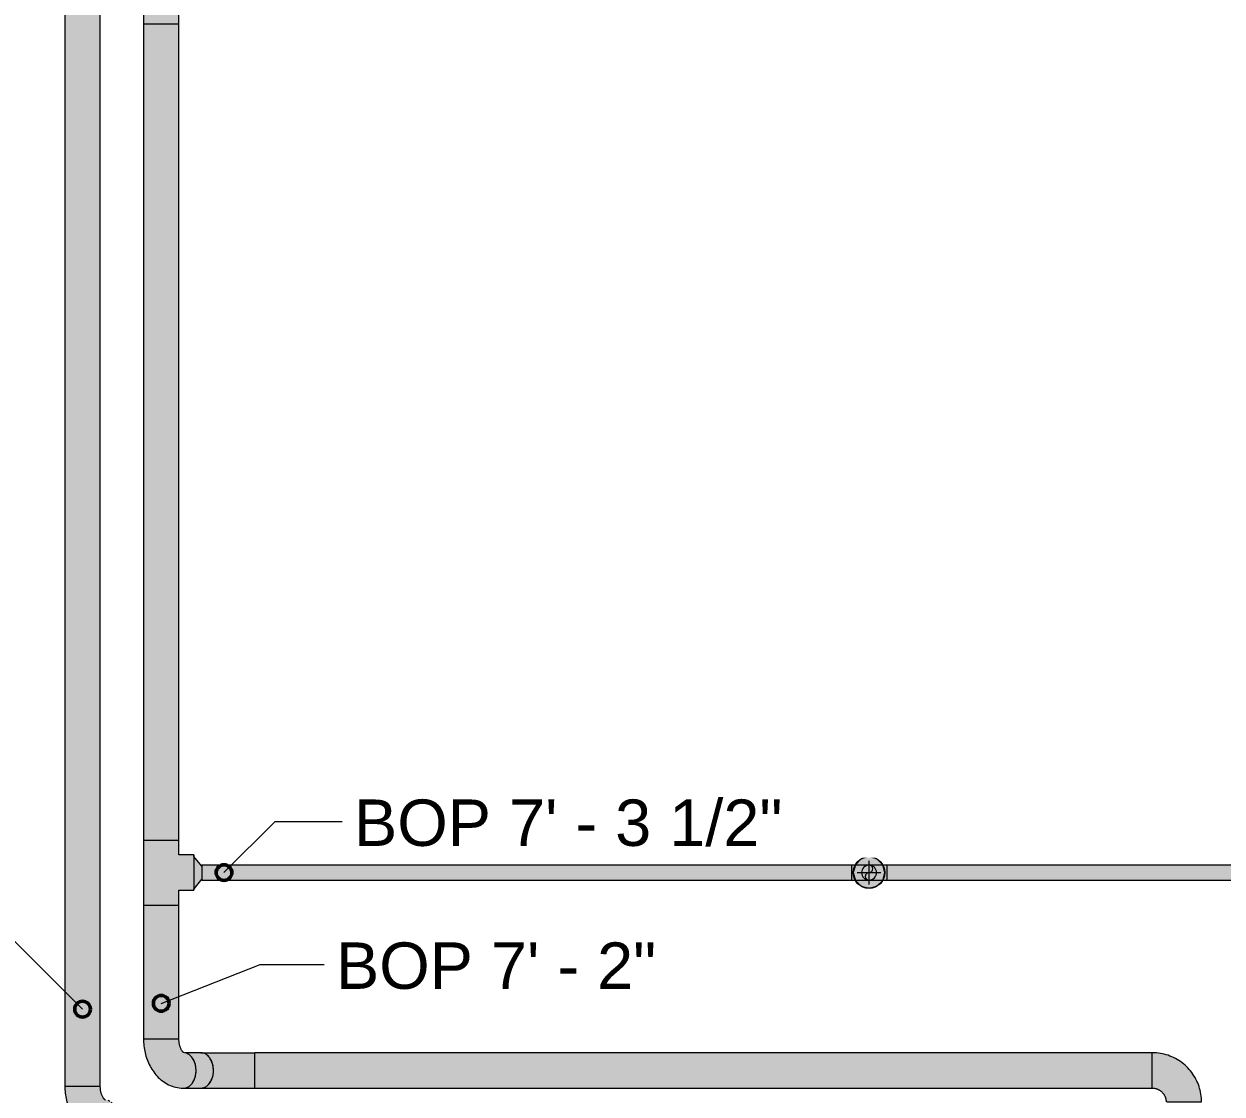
# Model space of a CAD drawing. Header units: inches. Extents: x -3385 to 41, y 7 to 1342.
# Drawn here: x -299.4 to -147.1, y 255.6 to 391.6 of the extents above; entities that cross this region are included whole.
import ezdxf

# ---------------------------------------------------------------- set-up
doc = ezdxf.new("R2010")
doc.units = ezdxf.units.IN
doc.header["$MEASUREMENT"] = 0
for name, color, linetype, lineweight in [('A-ANNO-NOTE', 131, 'Continuous', 9), ('G-ANNO-DIMS', 111, 'Continuous', 9), ('P-PIPE', 3, 'Continuous', 9), ('P-PIPE-CNTR', 3, 'Continuous', 9)]:
    doc.layers.add(name, color=color, linetype=linetype, lineweight=lineweight)
doc.styles.add('Arial', font='arial.ttf', dxfattribs={"height": 5.901198})

# ---------------------------------------------------------------- blocks, each defined once
blk = doc.blocks.new('Elbow - Welded - Generic - Standard-1141939-LOWER PARKING')
at = {"layer": 'P-PIPE'}
blk.add_hatch(color=256, dxfattribs=at).paths.add_polyline_path([(-152, 254.58), (-149.75, 254.59), (-149.96, 256.21), (-150.59, 257.72), (-151.59, 259.02), (-152.88, 260.01), (-154.39, 260.64), (-156.02, 260.85), (-156.01, 259.72), (-156.01, 256.35), (-155.13, 256.11), (-154.49, 255.47), (-154.25, 254.59), (-153.12, 254.58), (-152, 254.58)], flags=0)
at = {"layer": 'P-PIPE', "flags": 128}
for points in [[(-151.32, 258.73), (-151.48, 258.91), (-151.66, 259.09), (-151.85, 259.26), (-152.04, 259.42), (-152.23, 259.58), (-152.44, 259.73), (-152.64, 259.87), (-152.86, 260), (-153.08, 260.12), (-153.3, 260.23), (-153.53, 260.34), (-153.76, 260.43), (-154, 260.52), (-154.23, 260.59), (-154.48, 260.66), (-154.72, 260.72), (-154.97, 260.76), (-155.21, 260.8), (-155.46, 260.83), (-155.71, 260.84), (-155.96, 260.85), (-156.02, 260.85)], [(-149.75, 254.59), (-149.76, 254.84), (-149.77, 255.09), (-149.8, 255.34), (-149.83, 255.58), (-149.87, 255.83), (-149.93, 256.07), (-149.99, 256.32), (-150.07, 256.56), (-150.15, 256.79), (-150.24, 257.03), (-150.35, 257.25), (-150.46, 257.48), (-150.58, 257.7), (-150.71, 257.91), (-150.84, 258.12), (-150.99, 258.33), (-151.14, 258.53), (-151.31, 258.72), (-151.32, 258.73)], [(-156.02, 256.35), (-155.95, 256.35), (-155.87, 256.35), (-155.8, 256.34), (-155.73, 256.33), (-155.66, 256.32), (-155.6, 256.3), (-155.53, 256.28), (-155.46, 256.26), (-155.39, 256.24), (-155.33, 256.21), (-155.26, 256.18), (-155.2, 256.15), (-155.14, 256.12), (-155.08, 256.08), (-155.02, 256.04), (-154.96, 256), (-154.91, 255.96), (-154.85, 255.91), (-154.8, 255.87), (-154.75, 255.82), (-154.7, 255.76), (-154.69, 255.75)], [(-154.69, 255.75), (-154.65, 255.7), (-154.6, 255.64), (-154.56, 255.59), (-154.52, 255.53), (-154.49, 255.47), (-154.45, 255.4), (-154.42, 255.34), (-154.39, 255.28), (-154.36, 255.21), (-154.34, 255.14), (-154.32, 255.08), (-154.3, 255.01), (-154.29, 254.94), (-154.27, 254.87), (-154.26, 254.8), (-154.26, 254.73), (-154.25, 254.66), (-154.25, 254.59), (-154.25, 254.59)]]:
    blk.add_lwpolyline(points, dxfattribs=at)
at = {"layer": 'P-PIPE'}
for centre, major_axis, ratio, start_param, end_param in [((-156.02, 258.6), (0, 2.25), 0.001837, 6.151238, 6.281102), ((-156.02, 258.6), (0, 2.25), 0.001837, 5.760224, 6.019303), ((-156.02, 258.6), (0, 2.25), 0.001837, 5.498127, 5.757503), ((-156.02, 258.6), (0, 2.25), 0.001837, 5.236183, 5.495704), ((-156.02, 258.6), (0, 2.25), 0.001837, 4.974288, 5.233904), ((-156.02, 258.6), (0, 2.25), 0.001837, 4.712412, 4.972105), ((-156.02, 258.6), (0, 2.25), 0.001837, 4.450542, 4.710306), ((-156.02, 258.6), (0, 2.25), 0.001837, 4.188666, 4.448506), ((-156.02, 258.6), (0, 2.25), 0.001837, 3.926771, 4.186707), ((-156.02, 258.6), (0, 2.25), 0.001837, 3.141593, 3.401309), ((-156.02, 258.6), (0, 2.25), 0.001837, 3.664826, 3.924907), ((-156.02, 258.6), (0, 2.25), 0.001837, 3.402723, 3.663108), ((-152, 254.59), (2.25, 0), 0.002083, 3.143429, 3.273416), ((-152, 254.59), (2.25, 0), 0.002083, 3.405229, 3.664628), ((-152, 254.59), (2.25, 0), 0.002083, 3.667028, 3.926691), ((-152, 254.59), (2.25, 0), 0.002083, 3.928827, 4.188618), ((-152, 254.59), (2.25, 0), 0.002083, 4.190627, 4.450502), ((-152, 254.59), (-2.25, 0), 0.002083, 1.310833, 1.570776), ((-152, 254.59), (2.25, 0), 0.002083, 4.714225, 4.974231), ((-152, 254.59), (2.25, 0), 0.002083, 4.976025, 5.236097), ((-152, 254.59), (2.25, 0), 0.002083, 5.237824, 5.497981), ((-152, 254.59), (2.25, 0), 0.002083, 5.499624, 5.759909), ((-152, 254.59), (2.25, 0), 0.002083, 5.761423, 6.021976), ((-152, 254.59), (-2.25, 0), 0.002083, 2.88163, 3.141593)]:
    blk.add_ellipse(centre, major_axis=major_axis, ratio=ratio, start_param=start_param, end_param=end_param, dxfattribs=at)
blk = doc.blocks.new('Elbow - Welded - Generic - Standard-1266299-LOWER PARKING')
at = {"layer": 'P-PIPE'}
for points in [[(-289.57, 250.43), (-290.25, 250.55), (-291.32, 251.18), (-292.23, 252.17), (-292.94, 253.47), (-293.38, 254.98), (-293.53, 256.6), (-294.19, 256.6), (-294.11, 255.53), (-293.97, 254.8), (-293.77, 254.09), (-293.37, 253.17), (-292.94, 252.47), (-292.57, 251.99), (-292.16, 251.58), (-291.65, 251.18), (-291.14, 250.86), (-290.31, 250.54), (-289.88, 250.47)], [(-289.1, 250.34), (-288.68, 250.42), (-288.3, 250.65), (-287.97, 251), (-287.72, 251.46), (-287.56, 252.02), (-287.51, 252.6), (-287.57, 253.18), (-287.72, 253.72), (-287.98, 254.19), (-288.31, 254.54), (-288.73, 254.78), (-289.06, 254.88), (-289.23, 255.03), (-289.4, 255.29), (-289.56, 255.69), (-289.69, 256.6), (-290.82, 256.6), (-293.53, 256.6), (-293.38, 254.98), (-292.93, 253.45), (-292.23, 252.17), (-291.32, 251.18), (-290.25, 250.55), (-289.33, 250.38)]]:
    blk.add_hatch(color=256, dxfattribs=at).paths.add_polyline_path(points, flags=0)
blk.add_line((-289.11, 250.34), (-289.09, 250.34), dxfattribs=at)
at = {"layer": 'P-PIPE', "flags": 128}
for points in [[(-294.19, 256.6), (-294.19, 256.38), (-294.18, 256.15), (-294.16, 255.93), (-294.14, 255.71), (-294.11, 255.48), (-294.08, 255.26), (-294.03, 255.04), (-293.99, 254.82), (-293.93, 254.61), (-293.87, 254.39), (-293.8, 254.18), (-293.73, 253.97), (-293.65, 253.76), (-293.56, 253.55), (-293.47, 253.35), (-293.37, 253.15), (-293.26, 252.96), (-293.15, 252.77), (-293.02, 252.58), (-292.9, 252.39), (-292.76, 252.22), (-292.62, 252.04), (-292.47, 251.87), (-292.31, 251.71), (-292.14, 251.56), (-291.97, 251.41), (-291.79, 251.26), (-291.6, 251.13), (-291.41, 251), (-291.21, 250.89), (-291, 250.78), (-290.78, 250.68), (-290.56, 250.6), (-290.34, 250.52), (-290.11, 250.46), (-289.87, 250.41), (-289.64, 250.37), (-289.4, 250.35), (-289.16, 250.34), (-289.11, 250.34)], [(-289.04, 254.83), (-289.04, 254.83), (-289.05, 254.83), (-289.06, 254.84), (-289.07, 254.85), (-289.08, 254.86), (-289.1, 254.87), (-289.12, 254.89), (-289.14, 254.91), (-289.17, 254.94), (-289.2, 254.97), (-289.23, 255), (-289.26, 255.04), (-289.29, 255.09), (-289.32, 255.13), (-289.35, 255.19), (-289.38, 255.24), (-289.41, 255.31), (-289.45, 255.37), (-289.48, 255.44), (-289.5, 255.51), (-289.53, 255.59), (-289.56, 255.67), (-289.58, 255.75), (-289.6, 255.84), (-289.62, 255.93), (-289.64, 256.02), (-289.65, 256.11), (-289.67, 256.2), (-289.68, 256.3), (-289.68, 256.39), (-289.69, 256.49), (-289.69, 256.59), (-289.69, 256.6)]]:
    blk.add_lwpolyline(points, dxfattribs=at)
at = {"layer": 'P-PIPE'}
for centre, major_axis, ratio, start_param, end_param in [((-291.94, 256.6), (2.25, 0), 0.002219, 3.141593, 3.401971), ((-291.94, 256.6), (2.25, 0), 0.002219, 3.402936, 3.663771), ((-291.94, 256.6), (2.25, 0), 0.002219, 3.664942, 3.92557), ((-291.94, 256.6), (2.25, 0), 0.002219, 3.92684, 4.187369), ((-291.94, 256.6), (2.25, 0), 0.002219, 4.188705, 4.449169), ((-291.94, 256.6), (2.25, 0), 0.002219, 4.450557, 4.710968), ((-291.94, 256.6), (-2.25, 0), 0.002219, 1.570812, 1.831175), ((-291.94, 256.6), (2.25, 0), 0.002219, 4.974257, 5.234567), ((-291.94, 256.6), (2.25, 0), 0.002219, 5.236121, 5.496366), ((-291.94, 256.6), (2.25, 0), 0.002219, 5.49802, 5.758166), ((-291.94, 256.6), (2.25, 0), 0.002219, 5.760023, 6.019965), ((-291.94, 256.6), (2.25, 0), 0.002219, 6.151571, 6.281764), ((-289.1, 252.59), (0, 2.25), 0.7061, 5.888935, 6.018302), ((-289.1, 252.59), (0, 2.25), 0.7061, 5.627136, 5.756503), ((-289.1, 252.59), (0, 2.25), 0.7061, 5.236276, 5.494703), ((-289.1, 252.59), (0, 2.25), 0.7061, 4.974336, 5.232904), ((-289.1, 252.59), (0, 2.25), 0.7061, 4.712424, 4.971104), ((-289.1, 252.59), (0, 2.25), 0.7061, 3.926667, 4.185706), ((-289.1, 252.59), (0, 2.25), 0.7061, 4.188607, 4.447506), ((-289.1, 252.59), (0, 2.25), 0.7061, 4.450519, 4.709305), ((-289.1, 252.59), (0, 2.25), 0.7061, 3.138509, 3.400308), ((-289.1, 252.59), (0, 2.25), 0.7061, 3.532741, 3.662107), ((-289.1, 252.59), (0, 2.25), 0.7061, 3.79454, 3.923907)]:
    blk.add_ellipse(centre, major_axis=major_axis, ratio=ratio, start_param=start_param, end_param=end_param, dxfattribs=at)
blk = doc.blocks.new('Elbow - Welded - Generic - Standard-1266435-LOWER PARKING')
at = {"layer": 'P-PIPE'}
h = blk.add_hatch(color=256, dxfattribs=at)
h.paths.add_polyline_path([(-275.31, 258.59), (-270.04, 258.6), (-270.05, 260.85), (-272.83, 260.83), (-273.93, 260.85), (-276.11, 260.84), (-276.88, 260.84), (-276.48, 260.76), (-276.1, 260.54), (-275.78, 260.18), (-275.52, 259.72), (-275.36, 259.16), (-275.31, 258.59)], flags=0)
h.paths.add_polyline_path([(-271.5, 258.6), (-271.5, 258.6), (-272.15, 258.99)], flags=0)
blk.add_hatch(color=256, dxfattribs=at).paths.add_polyline_path([(-276.9, 256.35), (-274.69, 256.36), (-270.05, 256.35), (-270.04, 257.48), (-270.04, 258.6), (-275.31, 258.59), (-275.36, 258.01), (-275.52, 257.47), (-275.78, 257), (-276.11, 256.64), (-276.5, 256.42), (-276.69, 256.38)], flags=0)
at = {"layer": 'P-PIPE', "flags": 128}
for points in [[(-276.91, 260.85), (-276.63, 260.85), (-276.33, 260.85), (-276.03, 260.85), (-275.72, 260.85), (-275.4, 260.85), (-275.08, 260.85), (-274.74, 260.85), (-274.4, 260.85), (-274.05, 260.85), (-273.69, 260.85), (-273.33, 260.85), (-272.96, 260.85), (-272.58, 260.85), (-272.21, 260.85), (-271.83, 260.85), (-271.44, 260.85), (-271.06, 260.85), (-270.67, 260.85), (-270.28, 260.85), (-270.05, 260.85)], [(-276.9, 256.35), (-276.62, 256.35), (-276.33, 256.35), (-276.03, 256.35), (-275.72, 256.35), (-275.4, 256.35), (-275.07, 256.35), (-274.73, 256.35), (-274.39, 256.35), (-274.04, 256.35), (-273.68, 256.35), (-273.32, 256.35), (-272.95, 256.35), (-272.58, 256.35), (-272.2, 256.35), (-271.82, 256.35), (-271.44, 256.35), (-271.06, 256.35), (-270.67, 256.35), (-270.28, 256.35), (-270.05, 256.35)]]:
    blk.add_lwpolyline(points, dxfattribs=at)
at = {"layer": 'P-PIPE'}
for centre, ratio, start_param, end_param in [((-276.9, 258.6), 0.707516, 6.150803, 6.283185), ((-276.9, 258.6), 0.707516, 5.889003, 6.018437), ((-276.9, 258.6), 0.707516, 5.596551, 5.756637), ((-270.05, 258.6), 0.001837, 6.151238, 6.281101), ((-270.05, 258.6), 0.001837, 5.760224, 6.019302), ((-270.05, 258.6), 0.001837, 5.498127, 5.757502), ((-276.9, 258.6), 0.707516, 4.70944, 5.494838), ((-270.05, 258.6), 0.001837, 5.236183, 5.495703), ((-270.05, 258.6), 0.001837, 4.974288, 5.233904), ((-270.05, 258.6), 0.001837, 4.712412, 4.972104), ((-276.9, 258.6), 0.707516, 3.794608, 4.70944), ((-270.05, 258.6), 0.001837, 4.450542, 4.710305), ((-270.05, 258.6), 0.001837, 4.188666, 4.448505), ((-270.05, 258.6), 0.001837, 3.926771, 4.186706), ((-276.9, 258.6), 0.707516, 3.141593, 3.400443), ((-276.9, 258.6), 0.707516, 3.532809, 3.662242), ((-270.05, 258.6), 0.001837, 3.664826, 3.924907), ((-270.05, 258.6), 0.001837, 3.402723, 3.663107), ((-270.05, 258.6), 0.001837, 3.141593, 3.401308)]:
    blk.add_ellipse(centre, major_axis=(0, 2.25), ratio=ratio, start_param=start_param, end_param=end_param, dxfattribs=at)
blk = doc.blocks.new('Elbow - Welded - Generic - Standard-1266428-LOWER PARKING')
at = {"layer": 'P-PIPE'}
for points in [[(-279.57, 256.43), (-280.25, 256.55), (-281.32, 257.18), (-282.24, 258.17), (-282.94, 259.47), (-283.39, 260.98), (-283.54, 262.6), (-284.2, 262.6), (-284.12, 261.53), (-283.97, 260.8), (-283.78, 260.09), (-283.38, 259.17), (-282.94, 258.47), (-282.58, 257.99), (-282.17, 257.58), (-281.66, 257.18), (-281.15, 256.86), (-280.32, 256.54), (-279.89, 256.47)], [(-279.11, 256.34), (-278.69, 256.42), (-278.31, 256.64), (-277.98, 257), (-277.73, 257.46), (-277.57, 258.02), (-277.52, 258.6), (-277.57, 259.18), (-277.73, 259.72), (-277.99, 260.19), (-278.32, 260.54), (-278.74, 260.77), (-279.07, 260.88), (-279.23, 261.03), (-279.41, 261.29), (-279.56, 261.69), (-279.7, 262.6), (-280.82, 262.6), (-283.54, 262.6), (-283.39, 260.98), (-282.94, 259.47), (-282.24, 258.17), (-281.32, 257.18), (-280.25, 256.55), (-279.34, 256.38)]]:
    blk.add_hatch(color=256, dxfattribs=at).paths.add_polyline_path(points, flags=0)
blk.add_line((-279.12, 256.34), (-279.1, 256.34), dxfattribs=at)
at = {"layer": 'P-PIPE', "flags": 128}
for points in [[(-284.2, 262.6), (-284.19, 262.38), (-284.18, 262.15), (-284.17, 261.93), (-284.15, 261.71), (-284.12, 261.48), (-284.08, 261.26), (-284.04, 261.04), (-283.99, 260.82), (-283.94, 260.61), (-283.88, 260.39), (-283.81, 260.18), (-283.74, 259.97), (-283.66, 259.76), (-283.57, 259.56), (-283.48, 259.35), (-283.37, 259.15), (-283.27, 258.96), (-283.15, 258.77), (-283.03, 258.58), (-282.9, 258.4), (-282.77, 258.22), (-282.62, 258.04), (-282.47, 257.88), (-282.32, 257.71), (-282.15, 257.56), (-281.98, 257.41), (-281.8, 257.27), (-281.61, 257.13), (-281.42, 257), (-281.22, 256.89), (-281.01, 256.78), (-280.79, 256.68), (-280.57, 256.6), (-280.35, 256.52), (-280.12, 256.46), (-279.88, 256.41), (-279.65, 256.37), (-279.41, 256.35), (-279.17, 256.34), (-279.12, 256.34)], [(-279.05, 260.83), (-279.05, 260.83), (-279.05, 260.83), (-279.06, 260.84), (-279.07, 260.85), (-279.09, 260.86), (-279.11, 260.87), (-279.13, 260.89), (-279.15, 260.91), (-279.18, 260.94), (-279.21, 260.97), (-279.23, 261), (-279.27, 261.04), (-279.3, 261.09), (-279.33, 261.14), (-279.36, 261.19), (-279.39, 261.25), (-279.42, 261.31), (-279.45, 261.38), (-279.48, 261.45), (-279.51, 261.52), (-279.54, 261.6), (-279.56, 261.68), (-279.59, 261.76), (-279.61, 261.85), (-279.63, 261.93), (-279.65, 262.03), (-279.66, 262.12), (-279.67, 262.21), (-279.68, 262.31), (-279.69, 262.4), (-279.69, 262.5), (-279.7, 262.6), (-279.7, 262.6)]]:
    blk.add_lwpolyline(points, dxfattribs=at)
at = {"layer": 'P-PIPE'}
for centre, major_axis, ratio, start_param, end_param in [((-281.95, 262.6), (2.25, 0), 0.002219, 3.142173, 3.665012), ((-281.95, 262.6), (2.25, 0), 0.002219, 3.665772, 3.926895), ((-281.95, 262.6), (2.25, 0), 0.002219, 3.927571, 4.188735), ((-281.95, 262.6), (2.25, 0), 0.002219, 4.189371, 4.450562), ((-281.95, 262.6), (2.25, 0), 0.002219, 4.45117, 4.712382), ((-281.95, 262.6), (-2.25, 0), 0.002219, 1.571377, 1.832609), ((-281.95, 262.6), (2.25, 0), 0.002219, 4.974769, 5.236023), ((-281.95, 262.6), (2.25, 0), 0.002219, 5.236568, 5.497849), ((-281.95, 262.6), (2.25, 0), 0.002219, 5.498368, 5.759689), ((-281.95, 262.6), (2.25, 0), 0.002219, 5.760167, 6.021573), ((-281.95, 262.6), (2.25, 0), 0.002219, 6.021966, 6.283185), ((-279.11, 258.59), (0, 2.25), 0.707516, 5.888957, 6.018344), ((-279.11, 258.59), (0, 2.25), 0.707516, 5.599912, 5.756545), ((-279.11, 258.59), (0, 2.25), 0.707516, 5.236272, 5.494745), ((-279.11, 258.59), (0, 2.25), 0.707516, 4.974334, 5.232946), ((-279.11, 258.59), (0, 2.25), 0.707516, 4.712423, 4.971147), ((-279.11, 258.59), (0, 2.25), 0.707516, 3.926671, 4.185748), ((-279.11, 258.59), (0, 2.25), 0.707516, 4.18861, 4.447548), ((-279.11, 258.59), (0, 2.25), 0.707516, 4.45052, 4.709347), ((-279.11, 258.59), (0, 2.25), 0.707516, 3.138551, 3.40035), ((-279.11, 258.59), (0, 2.25), 0.707516, 3.532762, 3.66215), ((-279.11, 258.59), (0, 2.25), 0.707516, 3.794561, 3.923949)]:
    blk.add_ellipse(centre, major_axis=major_axis, ratio=ratio, start_param=start_param, end_param=end_param, dxfattribs=at)

msp = doc.modelspace()

# ---------------------------------------------------------------- hatches: boundary and pattern name
at = {"layer": 'A-ANNO-NOTE'}
h = msp.add_hatch(color=256, dxfattribs=at)
edge = h.paths.add_edge_path(flags=0)
edge.add_arc((-192, 283.743), 2, 0, 360)
msp.add_hatch(color=256, dxfattribs=at).paths.add_polyline_path([(-192, 281.743), (-191, 282.011), (-190.268, 282.743), (-190, 283.743), (-190.268, 284.743), (-191, 285.475), (-192, 285.743), (-193, 285.475), (-193.732, 284.743), (-194, 283.743), (-193.732, 282.743), (-193, 282.011)], flags=0)
at = {"layer": 'P-PIPE'}
for points in [[(-291.941, 256.595), (-291.941, 557.743), (-294.191, 557.747), (-294.191, 256.6), (-293.066, 256.596), (-292.523, 256.596)], [(-291.941, 256.595), (-289.691, 256.604), (-289.694, 557.748), (-290.816, 557.744), (-291.941, 557.743), (-291.941, 260.323)], [(-281.955, 391.604), (-279.696, 391.609), (-279.696, 393.493), (-280.031, 393.821), (-281.955, 395.738), (-279.696, 397.993), (-279.696, 399.877), (-280.829, 399.872), (-284.196, 399.875), (-284.195, 391.609), (-283.543, 391.605), (-282.537, 391.604)], [(-281.946, 287.872), (-281.946, 391.604), (-284.196, 391.606), (-284.196, 287.877), (-283.071, 287.872), (-282.528, 287.872)], [(-281.946, 287.872), (-279.696, 287.878), (-279.696, 391.609), (-280.829, 391.605), (-281.946, 391.604), (-281.946, 301.559)], [(-281.955, 279.604), (-279.696, 279.609), (-279.696, 281.493), (-280.031, 281.821), (-281.955, 283.738), (-279.696, 285.993), (-279.696, 287.877), (-280.829, 287.872), (-284.196, 287.875), (-284.195, 279.609), (-283.543, 279.605), (-282.537, 279.604)], [(-277.812, 281.493), (-277.819, 282.148), (-277.817, 285.689), (-277.812, 285.993), (-279.696, 285.993), (-280.829, 284.863), (-281.955, 283.738), (-279.696, 281.493), (-278.71, 281.493)], [(-277.812, 281.493), (-277.813, 282.336), (-277.813, 285.025), (-277.817, 281.792)], [(-277.807, 281.68), (-276.778, 282.93), (-276.784, 284.566), (-277.807, 285.805), (-277.814, 284.611), (-277.809, 281.79)], [(-276.779, 283.743), (-194.248, 283.743), (-194.246, 284.693), (-276.775, 284.693), (-276.779, 284.218), (-276.779, 283.989)], [(-192, 282.793), (-191.754, 282.825), (-191.525, 282.92), (-191.328, 283.071), (-191.177, 283.268), (-191.082, 283.497), (-191.05, 283.743), (-191.082, 283.989), (-191.177, 284.218), (-191.328, 284.415), (-191.525, 284.566), (-191.754, 284.66), (-192, 284.693), (-192.246, 284.66), (-192.475, 284.566), (-192.672, 284.415), (-192.823, 284.218), (-192.918, 283.989), (-192.95, 283.743), (-192.918, 283.497), (-192.823, 283.268), (-192.672, 283.071), (-192.475, 282.92), (-192.246, 282.825)], [(-189.76, 283.743), (-50.248, 283.743), (-50.246, 284.693), (-189.756, 284.693), (-189.759, 284.216), (-189.76, 283.989)], [(-252.498, 282.793), (-194.244, 282.793), (-194.248, 283.268), (-194.248, 283.743), (-276.779, 283.743), (-276.775, 282.793), (-269.973, 282.793)], [(-165.124, 282.793), (-50.244, 282.793), (-50.248, 283.268), (-50.248, 283.743), (-189.76, 283.743), (-189.756, 282.793), (-182.599, 282.793)], [(-281.946, 262.595), (-281.946, 279.604), (-284.196, 279.606), (-284.196, 262.6), (-283.071, 262.596), (-282.528, 262.596)], [(-281.946, 262.595), (-279.696, 262.6), (-279.696, 279.609), (-280.829, 279.605), (-281.946, 279.604), (-281.946, 274.068)], [(-277.516, 258.594), (-275.31, 258.599), (-275.366, 259.181), (-275.526, 259.723), (-275.779, 260.188), (-276.109, 260.545), (-276.494, 260.769), (-276.933, 260.845), (-278.962, 260.836), (-278.663, 260.744), (-278.312, 260.537), (-277.982, 260.179), (-277.729, 259.712), (-277.57, 259.169), (-277.539, 258.836)], [(-270.044, 258.601), (-156.012, 258.601), (-156.016, 260.851), (-270.047, 260.837), (-270.044, 259.722), (-270.044, 258.601)], [(-279.103, 256.341), (-276.897, 256.345), (-276.485, 256.423), (-276.101, 256.648), (-275.773, 257.007), (-275.521, 257.473), (-275.363, 258.016), (-275.309, 258.598), (-277.516, 258.594), (-277.569, 258.011), (-277.727, 257.468), (-277.982, 256.997), (-278.312, 256.64), (-278.71, 256.414), (-278.9, 256.379)], [(-270.048, 256.351), (-156.016, 256.351), (-156.012, 257.476), (-156.012, 258.601), (-270.044, 258.596), (-270.048, 256.364)]]:
    msp.add_hatch(color=256, dxfattribs=at).paths.add_polyline_path(points, flags=0)
h = msp.add_hatch(color=256, dxfattribs=at)
h.paths.add_polyline_path([(-192, 284.694), (-191.752, 284.66), (-191.467, 284.53), (-191.31, 284.397), (-191.163, 284.185), (-191.082, 283.989), (-191.049, 283.743), (-189.76, 283.743), (-189.756, 284.694), (-191.812, 284.694)], flags=0)
h.paths.add_polyline_path([(-192.951, 283.743), (-192.916, 283.996), (-192.822, 284.22), (-192.672, 284.416), (-192.434, 284.584), (-192.362, 284.622), (-192.183, 284.676), (-192.006, 284.694), (-194.244, 284.694), (-194.248, 284.218), (-194.248, 283.743), (-193.019, 283.743)], flags=0)
h = msp.add_hatch(color=256, dxfattribs=at)
h.paths.add_polyline_path([(-192, 282.792), (-191.751, 282.826), (-191.523, 282.921), (-191.326, 283.073), (-191.175, 283.27), (-191.081, 283.499), (-191.05, 283.749), (-191.082, 283.991), (-191.178, 284.221), (-191.329, 284.416), (-191.527, 284.567), (-191.756, 284.661), (-192.006, 284.693), (-192.248, 284.66), (-192.478, 284.564), (-192.674, 284.414), (-192.825, 284.215), (-192.919, 283.986), (-192.95, 283.737), (-192.917, 283.494), (-192.822, 283.265), (-192.67, 283.069), (-192.473, 282.918), (-192.243, 282.824), (-192.002, 282.792)], flags=0)
h.paths.add_polyline_path([(-192, 282.793), (-192.251, 282.827), (-192.475, 282.92), (-192.672, 283.071), (-192.823, 283.269), (-192.918, 283.499), (-192.95, 283.746), (-192.915, 283.994), (-192.823, 284.218), (-192.667, 284.418), (-192.475, 284.566), (-192.24, 284.661), (-192, 284.693), (-191.749, 284.658), (-191.525, 284.566), (-191.325, 284.41), (-191.177, 284.218), (-191.082, 283.983), (-191.05, 283.743), (-191.085, 283.492), (-191.177, 283.268), (-191.333, 283.068), (-191.525, 282.92), (-191.754, 282.825), (-191.997, 282.793)], flags=0)
h = msp.add_hatch(color=256, dxfattribs=at)
h.paths.add_polyline_path([(-189.757, 282.824), (-189.758, 282.824), (-189.757, 282.824)], flags=0)
h.paths.add_polyline_path([(-192, 282.792), (-189.756, 282.792), (-189.759, 283.268), (-189.76, 283.743), (-191.05, 283.737), (-191.084, 283.489), (-191.177, 283.266), (-191.328, 283.07), (-191.566, 282.902), (-191.639, 282.863), (-191.818, 282.81), (-191.997, 282.792)], flags=0)
h.paths.add_polyline_path([(-192.475, 282.792), (-192.008, 282.793), (-192.246, 282.824), (-192.533, 282.956), (-192.69, 283.089), (-192.829, 283.282), (-192.918, 283.497), (-192.951, 283.743), (-194.248, 283.743), (-194.244, 282.792), (-192.672, 282.792)], flags=0)
h = msp.add_hatch(color=256, dxfattribs=at)
h.paths.add_polyline_path([(-278.694, 256.418), (-278.691, 256.418), (-278.693, 256.418)], flags=0)
h.paths.add_polyline_path([(-278.31, 256.642), (-278.308, 256.644), (-278.185, 256.778)], flags=0)
h.paths.add_polyline_path([(-277.981, 257), (-277.979, 257.002), (-277.98, 257.001)], flags=0)
h.paths.add_polyline_path([(-277.728, 257.466), (-277.727, 257.468), (-277.727, 257.471)], flags=0)
h.paths.add_polyline_path([(-277.57, 258.008), (-277.569, 258.011), (-277.569, 258.018)], flags=0)
h.paths.add_polyline_path([(-277.516, 258.59), (-277.516, 258.594), (-277.539, 258.836)], flags=0)
h.paths.add_polyline_path([(-277.571, 259.173), (-277.572, 259.176), (-277.572, 259.174)], flags=0)
h.paths.add_polyline_path([(-277.731, 259.715), (-277.732, 259.718), (-277.732, 259.717)], flags=0)
h.paths.add_polyline_path([(-277.984, 260.181), (-277.986, 260.184), (-277.99, 260.187)], flags=0)
h.paths.add_polyline_path([(-278.314, 260.539), (-278.316, 260.541), (-278.506, 260.651)], flags=0)

# ---------------------------------------------------------------- linework, layer by layer
at = {"layer": 'A-ANNO-NOTE'}
for p, q in [((-193.732, 284.743), (-194, 283.743)), ((-193, 285.475), (-193.732, 284.743)), ((-192, 285.743), (-193, 285.475)), ((-191, 285.475), (-192, 285.743)), ((-190.268, 284.743), (-191, 285.475)), ((-190, 283.743), (-190.268, 284.743)), ((-194, 283.743), (-193.732, 282.743)), ((-190.268, 282.743), (-190, 283.743)), ((-193.732, 282.743), (-193, 282.011)), ((-193, 282.011), (-192, 281.743)), ((-192, 281.743), (-191, 282.011)), ((-191, 282.011), (-190.268, 282.743))]:
    msp.add_line(p, q, dxfattribs=at)
msp.add_circle((-192, 283.743), 2, dxfattribs=at)
at = {"layer": 'G-ANNO-DIMS'}
for p, q in [((-273.972, 283.743), (-267.485, 290.23)), ((-267.485, 290.23), (-258.946, 290.23)), ((-291.941, 266.385), (-300.658, 275.103)), ((-281.946, 267.125), (-269.386, 272.062)), ((-269.386, 272.062), (-261.24, 272.062))]:
    msp.add_line(p, q, dxfattribs=at)
at = {"layer": 'G-ANNO-DIMS', "lineweight": 50}
for centre in [(-273.972, 283.743), (-281.946, 267.125), (-291.941, 266.385)]:
    msp.add_circle(centre, 1, dxfattribs=at)
at = {"layer": 'P-PIPE'}
for p, q in [((-294.191, 557.748), (-294.191, 256.6)), ((-289.691, 256.6), (-289.691, 557.748)), ((-284.196, 399.877), (-284.196, 391.609)), ((-279.696, 391.609), (-279.696, 393.493)), ((-284.196, 391.609), (-284.196, 287.877)), ((-279.696, 287.877), (-279.696, 391.609)), ((-284.196, 287.877), (-284.196, 279.609)), ((-279.696, 285.993), (-279.696, 287.877)), ((-277.812, 285.993), (-279.696, 285.993)), ((-276.775, 284.555), (-277.807, 285.805)), ((-194.244, 284.693), (-276.775, 284.693)), ((-189.756, 284.694), (-194.244, 284.694)), ((-50.244, 284.693), (-189.756, 284.693)), ((-276.775, 282.93), (-277.807, 281.68)), ((-276.775, 282.793), (-194.244, 282.793)), ((-194.244, 282.792), (-189.756, 282.792)), ((-189.756, 282.793), (-50.244, 282.793)), ((-279.696, 279.609), (-279.696, 281.493)), ((-279.696, 281.493), (-277.812, 281.493)), ((-284.196, 279.609), (-284.196, 262.6)), ((-279.696, 262.6), (-279.696, 279.609)), ((-276.906, 260.845), (-278.978, 260.841)), ((-156.016, 260.851), (-270.048, 260.851)), ((-279.103, 256.341), (-276.897, 256.345)), ((-270.048, 256.351), (-156.016, 256.351))]:
    msp.add_line(p, q, dxfattribs=at)
for centre, radius, start, end in [((-192, 283.743), 0.95, 0, 180), ((-192, 284.218), 0.475, 270, 90), ((-192, 283.743), 0.95, 180, 0), ((-192, 283.268), 0.475, 90, 270)]:
    msp.add_arc(centre, radius, start, end, dxfattribs=at)
for centre, major_axis, ratio, start_param, end_param in [((-281.946, 391.609), (2.25, 0), 0.0022189, 3.1415927, 3.3992254), ((-281.946, 391.609), (2.25, 0), 0.0022189, 3.1415927, 3.2704209), ((-281.946, 391.609), (2.25, 0), 0.0022189, 3.403392, 3.5322203), ((-281.946, 391.609), (2.25, 0), 0.0022189, 3.5321965, 3.6610248), ((-281.946, 391.609), (2.25, 0), 0.0022189, 3.6651914, 3.7940197), ((-281.946, 391.609), (2.25, 0), 0.0022189, 3.7939959, 3.9228242), ((-281.946, 391.609), (2.25, 0), 0.0022189, 3.9265527, 4.1846236), ((-281.946, 391.609), (2.25, 0), 0.0022189, 3.9269908, 4.1842344), ((-281.946, 391.609), (2.25, 0), 0.0022189, 4.1885425, 4.446423), ((-281.946, 391.609), (2.25, 0), 0.0022189, 4.1887902, 4.4462233), ((-281.946, 391.609), (-2.25, 0), 0.0022189, 1.3089013, 1.5666297), ((-281.946, 391.609), (2.25, 0), 0.0022189, 4.4505896, 4.7081744), ((-281.946, 391.609), (2.25, 0), 0.0022189, 4.7124347, 4.9700217), ((-281.946, 391.609), (2.25, 0), 0.0022189, 4.712389, 4.9701151), ((-281.946, 391.609), (2.25, 0), 0.0022189, 4.9741884, 5.2320662), ((-281.946, 391.609), (2.25, 0), 0.0022189, 4.9743854, 5.2318211), ((-281.946, 391.609), (2.25, 0), 0.0022189, 5.2359878, 5.4940551), ((-281.946, 391.609), (2.25, 0), 0.0022189, 5.2363734, 5.4936205), ((-281.946, 391.609), (2.25, 0), 0.0022189, 5.4977871, 5.6240113), ((-281.946, 391.609), (2.25, 0), 0.0022189, 5.6265916, 5.7554199), ((-281.946, 391.609), (2.25, 0), 0.0022189, 5.7595865, 5.8884148), ((-281.946, 391.609), (2.25, 0), 0.0022189, 5.888391, 6.0172193), ((-281.946, 391.609), (2.25, 0), 0.0022189, 6.0213859, 6.1502142), ((-281.946, 391.609), (-2.25, 0), 0.0022189, 3.0085977, 3.137426), ((-281.946, 287.877), (2.25, 0), 0.0022189, 3.1415927, 3.2704209), ((-281.946, 287.877), (2.25, 0), 0.0022189, 3.1415927, 3.3992254), ((-281.946, 287.877), (2.25, 0), 0.0022189, 3.403392, 3.5322203), ((-281.946, 287.877), (2.25, 0), 0.0022189, 3.5321965, 3.6610248), ((-281.946, 287.877), (2.25, 0), 0.0022189, 3.6651914, 3.7940197), ((-281.946, 287.877), (2.25, 0), 0.0022189, 3.7939959, 3.9228242), ((-281.946, 287.877), (2.25, 0), 0.0022189, 3.9265527, 4.1846236), ((-281.946, 287.877), (2.25, 0), 0.0022189, 3.9269908, 4.1842344), ((-281.946, 287.877), (2.25, 0), 0.0022189, 4.1887902, 4.4462233), ((-281.946, 287.877), (2.25, 0), 0.0022189, 4.1885425, 4.446423), ((-281.946, 287.877), (2.25, 0), 0.0022189, 4.4505896, 4.7081744), ((-281.946, 287.877), (2.25, 0), 0.0022189, 4.4504939, 4.7082223), ((-281.946, 287.877), (2.25, 0), 0.0022189, 4.712389, 4.9701151), ((-281.946, 287.877), (2.25, 0), 0.0022189, 4.7124347, 4.9700217), ((-281.946, 287.877), (2.25, 0), 0.0022189, 4.9741884, 5.2320662), ((-281.946, 287.877), (2.25, 0), 0.0022189, 4.9743854, 5.2318211), ((-281.946, 287.877), (2.25, 0), 0.0022189, 5.2359878, 5.4940551), ((-281.946, 287.877), (2.25, 0), 0.0022189, 5.2363734, 5.4936205), ((-281.946, 287.877), (2.25, 0), 0.0022189, 5.4977871, 5.6240112), ((-281.946, 287.877), (2.25, 0), 0.0022189, 5.6265916, 5.7554199), ((-281.946, 287.877), (2.25, 0), 0.0022189, 5.7595865, 5.8884148), ((-281.946, 287.877), (2.25, 0), 0.0022189, 5.888391, 6.0172193), ((-281.946, 287.877), (2.25, 0), 0.0022189, 6.0213859, 6.1502142), ((-281.946, 287.877), (2.25, 0), 0.0022189, 6.1501904, 6.2790187), ((-277.812, 283.743), (0, 2.25), 0.0041666, 0.0022189, 3.1415927), ((-277.812, 283.743), (0, 2.25), 0.0041666, 5.8922872, 6.2831853), ((-276.775, 283.743), (0, 0.95), 0.0041666, 0, 1.5707963), ((-194.244, 283.743), (0, 0.951), 0.0041666, 0, 1.5707963), ((-189.756, 283.743), (0, 0.951), 0.0041666, 0, 0.2617994), ((-276.775, 283.743), (0, 0.95), 0.0041666, 1.5707963, 3.1415927), ((-194.244, 283.743), (0, 0.95), 0.0041666, 0.7853982, 1.0466737), ((-194.244, 283.743), (0, 0.95), 0.0041666, 1.0471976, 1.3087641), ((-194.244, 283.743), (0, 0.95), 0.0041666, 1.3089969, 1.5707963), ((-194.244, 283.743), (0, 0.951), 0.0041666, 1.5707963, 3.1415927), ((-194.244, 283.743), (0, 0.95), 0.0041666, 1.5707963, 1.8325957), ((-194.244, 283.743), (0, 0.95), 0.0041666, 1.8328286, 2.0943951), ((-194.244, 283.743), (0, 0.95), 0.0041666, 2.094919, 2.3561945), ((-194.244, 283.743), (0, 0.95), 0.0041666, 0.5235988, 0.7844327), ((-189.756, 283.743), (0, 0.951), 0.0041666, 1.047647, 1.3089969), ((-189.756, 283.743), (0, 0.95), 0.0041666, 1.0471976, 1.3087641), ((-189.756, 283.743), (0, 0.951), 0.0041666, 1.3092138, 1.5707963), ((-189.756, 283.743), (0, 0.95), 0.0041666, 1.3089969, 1.5707963), ((-189.756, 283.743), (0, 0.951), 0.0041666, 1.5707963, 1.8323789), ((-189.756, 283.743), (0, 0.95), 0.0041666, 1.5707963, 1.8325957), ((-189.756, 283.743), (0, 0.951), 0.0041666, 1.8325957, 2.0939456), ((-189.756, 283.743), (0, 0.95), 0.0041666, 1.8328286, 2.0943951), ((-189.756, 283.743), (0, 0.951), 0.0041666, 0.5247803, 0.7853982), ((-189.756, 283.743), (0, 0.95), 0.0041666, 0.5235988, 0.7844327), ((-189.756, 283.743), (0, 0.951), 0.0041666, 0.7861384, 1.0471976), ((-189.756, 283.743), (0, 0.95), 0.0041666, 0.7853982, 1.0466737), ((-189.756, 283.743), (0, 0.951), 0.0041666, 2.0943951, 2.3554543), ((-189.756, 283.743), (0, 0.95), 0.0041666, 2.094919, 2.3561945), ((-189.756, 283.743), (0, 0.951), 0.0041666, 0.2638957, 0.5235988), ((-277.812, 283.743), (0, 2.25), 0.0041666, 3.1438116, 3.5324946), ((-194.244, 283.743), (0, 0.95), 0.0041666, 2.35716, 2.6179939), ((-189.756, 283.743), (0, 0.951), 0.0041666, 2.3561945, 2.6168124), ((-189.756, 283.743), (0, 0.95), 0.0041666, 2.35716, 2.6179939), ((-189.756, 283.743), (0, 0.951), 0.0041666, 2.6179939, 2.8776969), ((-189.756, 283.743), (0, 0.951), 0.0041666, 2.8797933, 3.1415927), ((-281.946, 279.609), (2.25, 0), 0.0022189, 3.1415927, 3.3992254), ((-281.946, 279.609), (2.25, 0), 0.0022189, 3.1415927, 3.2704209), ((-281.946, 279.609), (2.25, 0), 0.0022189, 3.403392, 3.5322203), ((-281.946, 279.609), (2.25, 0), 0.0022189, 3.5321965, 3.6610248), ((-281.946, 279.609), (2.25, 0), 0.0022189, 3.6651914, 3.7940197), ((-281.946, 279.609), (2.25, 0), 0.0022189, 3.7939959, 3.9228242), ((-281.946, 279.609), (2.25, 0), 0.0022189, 3.9265527, 4.1846236), ((-281.946, 279.609), (2.25, 0), 0.0022189, 3.9269908, 4.1842344), ((-281.946, 279.609), (2.25, 0), 0.0022189, 4.1885425, 4.446423), ((-281.946, 279.609), (2.25, 0), 0.0022189, 4.1887902, 4.4462233), ((-281.946, 279.609), (2.25, 0), 0.0022189, 4.4504939, 4.7082223), ((-281.946, 279.609), (2.25, 0), 0.0022189, 4.4505896, 4.7081744), ((-281.946, 279.609), (2.25, 0), 0.0022189, 4.7124347, 4.9700217), ((-281.946, 279.609), (2.25, 0), 0.0022189, 4.712389, 4.9701151), ((-281.946, 279.609), (2.25, 0), 0.0022189, 4.9741884, 5.2320662), ((-281.946, 279.609), (2.25, 0), 0.0022189, 4.9743854, 5.2318211), ((-281.946, 279.609), (2.25, 0), 0.0022189, 5.2359878, 5.4940551), ((-281.946, 279.609), (2.25, 0), 0.0022189, 5.2363734, 5.4936205), ((-281.946, 279.609), (2.25, 0), 0.0022189, 5.4977871, 5.6240113), ((-281.946, 279.609), (2.25, 0), 0.0022189, 5.6265916, 5.7554199), ((-281.946, 279.609), (2.25, 0), 0.0022189, 5.7595865, 5.8884148), ((-281.946, 279.609), (2.25, 0), 0.0022189, 5.888391, 6.0172193), ((-281.946, 279.609), (2.25, 0), 0.0022189, 6.0213859, 6.1502142), ((-281.946, 279.609), (-2.25, 0), 0.0022189, 3.0085977, 3.137426), ((-281.946, 262.6), (2.25, 0), 0.0022189, 3.1415927, 3.403392), ((-281.946, 262.6), (2.25, 0), 0.0022189, 3.4037862, 3.6651914), ((-281.946, 262.6), (2.25, 0), 0.0022189, 3.6656699, 3.9269908), ((-281.946, 262.6), (2.25, 0), 0.0022189, 3.9275099, 4.1887902), ((-281.946, 262.6), (2.25, 0), 0.0022189, 4.1893361, 4.4505896), ((-281.946, 262.6), (2.25, 0), 0.0022189, 4.4511569, 4.712389), ((-281.946, 262.6), (2.25, 0), 0.0022189, 4.7129762, 4.9741884), ((-281.946, 262.6), (2.25, 0), 0.0022189, 4.974797, 5.2359878), ((-281.946, 262.6), (2.25, 0), 0.0022189, 5.2366232, 5.4977871), ((-281.946, 262.6), (2.25, 0), 0.0022189, 5.4984632, 5.7595865), ((-281.946, 262.6), (2.25, 0), 0.0022189, 5.7603469, 6.0213859), ((-281.946, 262.6), (2.25, 0), 0.0022189, 6.0225392, 6.2831853), ((-279.108, 258.591), (-0.005, 2.25), 0.7075157, 5.7595865, 5.888974), ((-279.108, 258.591), (-0.005, 2.25), 0.7075157, 4.712389, 5.5998216), ((-276.901, 258.595), (-0.005, 2.25), 0.7075157, 6.0213859, 6.1508195), ((-276.901, 258.595), (-0.005, 2.25), 0.7075157, 5.7595865, 5.8890201), ((-276.901, 258.595), (-0.005, 2.25), 0.7075157, 5.4977871, 5.7571527), ((-270.048, 258.601), (0, 2.25), 0.0018365, 6.0213859, 6.1512495), ((-270.048, 258.601), (0, 2.25), 0.0018365, 5.7595865, 6.0199668), ((-270.048, 258.601), (0, 2.25), 0.0018365, 5.4977871, 5.7578667), ((-156.016, 258.601), (0, 2.25), 0.0018365, 6.0213859, 6.1512335), ((-156.016, 258.601), (0, 2.25), 0.0018365, 5.7595865, 6.0199674), ((-156.016, 258.601), (0, 2.25), 0.0018365, 5.4977871, 5.7578674), ((-276.901, 258.595), (-0.005, 2.25), 0.7075157, 5.2359878, 5.4951481), ((-276.901, 258.595), (-0.005, 2.25), 0.7075157, 4.9741884, 5.2332137), ((-276.901, 258.595), (-0.005, 2.25), 0.7075157, 4.712389, 4.9713064), ((-270.048, 258.601), (0, 2.25), 0.0018365, 5.2359877, 5.4959223), ((-270.048, 258.601), (0, 2.25), 0.0018365, 4.9741884, 5.2340274), ((-270.048, 258.601), (0, 2.25), 0.0018365, 4.712389, 4.9721515), ((-156.016, 258.601), (0, 2.25), 0.0018365, 5.2359877, 5.495923), ((-156.016, 258.601), (0, 2.25), 0.0018365, 4.9741884, 5.2340281), ((-156.016, 258.601), (0, 2.25), 0.0018365, 4.712389, 4.9721523), ((-279.108, 258.591), (-0.005, 2.25), 0.7075157, 3.9269908, 4.712389), ((-276.901, 258.595), (-0.005, 2.25), 0.7075157, 3.9269908, 4.1855654), ((-276.901, 258.595), (-0.005, 2.25), 0.7075157, 4.1887902, 4.4474993), ((-276.901, 258.595), (-0.005, 2.25), 0.7075157, 4.4505896, 4.7094065), ((-270.048, 258.601), (0, 2.25), 0.0018365, 3.9269908, 4.18651), ((-270.048, 258.601), (0, 2.25), 0.0018365, 4.4505896, 4.7102808), ((-270.048, 258.601), (0, 2.25), 0.0018365, 4.1887902, 4.448405), ((-156.016, 258.601), (0, 2.25), 0.0018365, 3.9269908, 4.1865109), ((-156.016, 258.601), (0, 2.25), 0.0018365, 4.4505896, 4.7102817), ((-156.016, 258.601), (0, 2.25), 0.0018365, 4.1887902, 4.4484058), ((-291.941, 256.6), (2.25, 0), 0.0022189, 3.1415927, 3.271786), ((-291.941, 256.6), (2.25, 0), 0.0022189, 3.403392, 3.6633319), ((-291.941, 256.6), (2.25, 0), 0.0022189, 3.6651914, 3.9253368), ((-291.941, 256.6), (2.25, 0), 0.0022189, 3.9269908, 4.1872353), ((-291.941, 256.6), (2.25, 0), 0.0022189, 4.1887902, 4.4491), ((-291.941, 256.6), (-2.25, 0), 0.0022189, 1.3089969, 1.569359), ((-291.941, 256.6), (2.25, 0), 0.0022189, 4.712389, 4.9727998), ((-291.941, 256.6), (2.25, 0), 0.0022189, 4.9741884, 5.2346515), ((-291.941, 256.6), (2.25, 0), 0.0022189, 5.2359878, 5.4965162), ((-291.941, 256.6), (2.25, 0), 0.0022189, 5.4977871, 5.7584147), ((-291.941, 256.6), (2.25, 0), 0.0022189, 5.7595865, 6.0204196), ((-291.941, 256.6), (2.25, 0), 0.0022189, 6.0213859, 6.1515792), ((-279.108, 258.591), (-0.005, 2.25), 0.7075157, 3.1415927, 3.2709801), ((-279.108, 258.591), (-0.005, 2.25), 0.7075157, 3.403392, 3.5327795), ((-279.108, 258.591), (-0.005, 2.25), 0.7075157, 3.6651914, 3.7945789), ((-276.901, 258.595), (-0.005, 2.25), 0.7075157, 3.1415927, 3.2710262), ((-276.901, 258.595), (-0.005, 2.25), 0.7075157, 3.403392, 3.5328256), ((-276.901, 258.595), (-0.005, 2.25), 0.7075157, 3.6651914, 3.923562), ((-270.048, 258.601), (0, 2.25), 0.0018365, 3.1415926, 3.2714562), ((-270.048, 258.601), (0, 2.25), 0.0018365, 3.403392, 3.6624655), ((-270.048, 258.601), (0, 2.25), 0.0018365, 3.6651914, 3.9245656), ((-156.016, 258.601), (0, 2.25), 0.0018365, 3.1415926, 3.2714307), ((-156.016, 258.601), (0, 2.25), 0.0018365, 3.403392, 3.6624665), ((-156.016, 258.601), (0, 2.25), 0.0018365, 3.6651914, 3.9245665)]:
    msp.add_ellipse(centre, major_axis=major_axis, ratio=ratio, start_param=start_param, end_param=end_param, dxfattribs=at)
at = {"layer": 'P-PIPE-CNTR'}
for p, q in [((-192, 282.243), (-192, 285.243)), ((-193.5, 283.743), (-190.5, 283.743))]:
    msp.add_line(p, q, dxfattribs=at)

# ---------------------------------------------------------------- block references
at = {"layer": 'P-PIPE'}
for name in ['Elbow - Welded - Generic - Standard-1266428-LOWER PARKING', 'Elbow - Welded - Generic - Standard-1266435-LOWER PARKING', 'Elbow - Welded - Generic - Standard-1141939-LOWER PARKING', 'Elbow - Welded - Generic - Standard-1266299-LOWER PARKING']:
    msp.add_blockref(name, (0, 0), dxfattribs=at)

# ---------------------------------------------------------------- next in the draw order: texts
at = {"layer": 'G-ANNO-DIMS', "char_height": 5.9012, "attachment_point": 1, "line_spacing_factor": 0.938532, "style": 'Arial', "bg_fill": 3, "box_fill_scale": 1.25, "bg_fill_color": 0, "bg_fill_transparency": 0}
for s, insert, width in [('BOP 7\' - 3 1/2"', (-257.446, 293.034), 64.872), ('BOP 7\' - 2"', (-259.74, 274.867), 48.456)]:
    msp.add_mtext(s, dxfattribs=dict(at, insert=insert, width=width))

doc.saveas('drawing.dxf')
